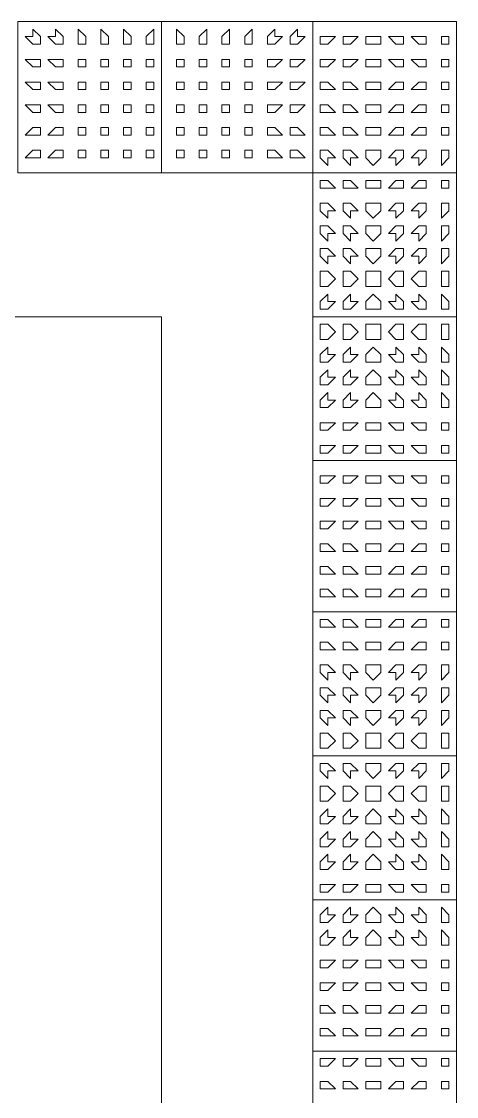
# Model space of a CAD drawing. Header units: millimetres. Extents: x -4011 to 126995, y -1911 to 106700.
# Drawn here: x 92106 to 93000, y 60140 to 62347 of the extents above; entities that cross this region are included whole.
import ezdxf

# ---------------------------------------------------------------- set-up
doc = ezdxf.new("R2010")
doc.units = ezdxf.units.MM
doc.layers.add('PDF_형상', color=7, linetype='Continuous')

msp = doc.modelspace()

# ---------------------------------------------------------------- linework, layer by layer
at = {"layer": 'PDF_형상', "lineweight": 5}
for points in [[(92098.4, 62036.3), (92393.8, 62036.3), (92393.8, 62347.1), (92098.4, 62347.1)], [(92393.8, 62036.3), (92704.7, 62036.3), (92704.7, 62347.1), (92393.8, 62347.1)], [(92704.7, 62347.1), (92704.7, 62036.3), (93000, 62036.3), (93000, 62347.1)], [(92145.1, 62316.1), (92129.5, 62331.6), (92129.5, 62316.1), (92114, 62316.1), (92129.5, 62300.5), (92145.1, 62300.5)], [(92191.7, 62316.1), (92176.2, 62331.6), (92176.2, 62316.1), (92160.6, 62316.1), (92176.2, 62300.5), (92191.7, 62300.5)], [(92238.3, 62316.1), (92222.8, 62331.6), (92222.8, 62316.1), (92222.8, 62300.5), (92238.3, 62300.5)], [(92285, 62316.1), (92269.4, 62331.6), (92269.4, 62316.1), (92269.4, 62300.5), (92285, 62300.5)], [(92331.6, 62316.1), (92316.1, 62331.6), (92316.1, 62316.1), (92316.1, 62300.5), (92331.6, 62300.5)], [(92378.2, 62316.1), (92378.2, 62331.6), (92362.7, 62316.1), (92362.7, 62300.5), (92378.2, 62300.5)], [(92440.4, 62316.1), (92424.9, 62331.6), (92424.9, 62316.1), (92424.9, 62300.5), (92440.4, 62300.5)], [(92487, 62316.1), (92487, 62331.6), (92471.5, 62316.1), (92471.5, 62300.5), (92487, 62300.5)], [(92533.7, 62316.1), (92533.7, 62331.6), (92518.1, 62316.1), (92518.1, 62300.5), (92533.7, 62300.5)], [(92580.3, 62316.1), (92580.3, 62331.6), (92564.8, 62316.1), (92564.8, 62300.5), (92580.3, 62300.5)], [(92642.5, 62316.1), (92626.9, 62316.1), (92626.9, 62331.6), (92611.4, 62316.1), (92611.4, 62300.5), (92626.9, 62300.5)], [(92689.1, 62316.1), (92673.6, 62316.1), (92673.6, 62331.6), (92658, 62316.1), (92658, 62300.5), (92673.6, 62300.5)], [(92751.3, 62316.1), (92735.7, 62316.1), (92720.2, 62316.1), (92720.2, 62300.5), (92735.7, 62300.5)], [(92797.9, 62316.1), (92782.4, 62316.1), (92766.8, 62316.1), (92766.8, 62300.5), (92782.4, 62300.5)], [(92844.6, 62316.1), (92829, 62316.1), (92813.5, 62316.1), (92813.5, 62300.5), (92829, 62300.5), (92844.6, 62300.5)], [(92891.2, 62316.1), (92875.6, 62316.1), (92860.1, 62316.1), (92875.6, 62300.5), (92891.2, 62300.5)], [(92937.8, 62316.1), (92922.3, 62316.1), (92906.7, 62316.1), (92922.3, 62300.5), (92937.8, 62300.5)], [(92984.5, 62316.1), (92968.9, 62316.1), (92968.9, 62300.5), (92984.5, 62300.5)], [(92145.1, 62269.4), (92129.5, 62269.4), (92114, 62269.4), (92129.5, 62253.9), (92145.1, 62253.9)], [(92191.7, 62269.4), (92176.2, 62269.4), (92160.6, 62269.4), (92176.2, 62253.9), (92191.7, 62253.9)], [(92238.3, 62269.4), (92222.8, 62269.4), (92222.8, 62253.9), (92238.3, 62253.9)], [(92285, 62269.4), (92269.4, 62269.4), (92269.4, 62253.9), (92285, 62253.9)], [(92331.6, 62269.4), (92316.1, 62269.4), (92316.1, 62253.9), (92331.6, 62253.9)], [(92378.2, 62269.4), (92362.7, 62269.4), (92362.7, 62253.9), (92378.2, 62253.9)], [(92440.4, 62269.4), (92424.9, 62269.4), (92424.9, 62253.9), (92440.4, 62253.9)], [(92487, 62269.4), (92471.5, 62269.4), (92471.5, 62253.9), (92487, 62253.9)], [(92533.7, 62269.4), (92518.1, 62269.4), (92518.1, 62253.9), (92533.7, 62253.9)], [(92580.3, 62269.4), (92564.8, 62269.4), (92564.8, 62253.9), (92580.3, 62253.9)], [(92642.5, 62269.4), (92626.9, 62269.4), (92611.4, 62269.4), (92611.4, 62253.9), (92626.9, 62253.9)], [(92689.1, 62269.4), (92673.6, 62269.4), (92658, 62269.4), (92658, 62253.9), (92673.6, 62253.9)], [(92751.3, 62269.4), (92735.7, 62269.4), (92720.2, 62269.4), (92720.2, 62253.9), (92735.7, 62253.9)], [(92797.9, 62269.4), (92782.4, 62269.4), (92766.8, 62269.4), (92766.8, 62253.9), (92782.4, 62253.9)], [(92844.6, 62269.4), (92829, 62269.4), (92813.5, 62269.4), (92813.5, 62253.9), (92829, 62253.9), (92844.6, 62253.9)], [(92891.2, 62269.4), (92875.6, 62269.4), (92860.1, 62269.4), (92875.6, 62253.9), (92891.2, 62253.9)], [(92937.8, 62269.4), (92922.3, 62269.4), (92906.7, 62269.4), (92922.3, 62253.9), (92937.8, 62253.9)], [(92984.5, 62269.4), (92968.9, 62269.4), (92968.9, 62253.9), (92984.5, 62253.9)], [(92145.1, 62222.8), (92129.5, 62222.8), (92114, 62222.8), (92129.5, 62207.3), (92145.1, 62207.3)], [(92191.7, 62222.8), (92176.2, 62222.8), (92160.6, 62222.8), (92176.2, 62207.3), (92191.7, 62207.3)], [(92238.3, 62222.8), (92222.8, 62222.8), (92222.8, 62207.3), (92238.3, 62207.3)], [(92285, 62222.8), (92269.4, 62222.8), (92269.4, 62207.3), (92285, 62207.3)], [(92331.6, 62222.8), (92316.1, 62222.8), (92316.1, 62207.3), (92331.6, 62207.3)], [(92378.2, 62222.8), (92362.7, 62222.8), (92362.7, 62207.3), (92378.2, 62207.3)], [(92440.4, 62222.8), (92424.9, 62222.8), (92424.9, 62207.3), (92440.4, 62207.3)], [(92487, 62222.8), (92471.5, 62222.8), (92471.5, 62207.3), (92487, 62207.3)], [(92533.7, 62222.8), (92518.1, 62222.8), (92518.1, 62207.3), (92533.7, 62207.3)], [(92580.3, 62222.8), (92564.8, 62222.8), (92564.8, 62207.3), (92580.3, 62207.3)], [(92642.5, 62222.8), (92626.9, 62222.8), (92611.4, 62222.8), (92611.4, 62207.3), (92626.9, 62207.3)], [(92689.1, 62222.8), (92673.6, 62222.8), (92658, 62222.8), (92658, 62207.3), (92673.6, 62207.3)], [(92751.3, 62207.3), (92735.7, 62222.8), (92720.2, 62222.8), (92720.2, 62207.3), (92735.7, 62207.3)], [(92797.9, 62207.3), (92782.4, 62222.8), (92766.8, 62222.8), (92766.8, 62207.3), (92782.4, 62207.3)], [(92844.6, 62207.3), (92844.6, 62222.8), (92829, 62222.8), (92813.5, 62222.8), (92813.5, 62207.3), (92829, 62207.3)], [(92891.2, 62207.3), (92891.2, 62222.8), (92875.6, 62222.8), (92860.1, 62207.3), (92875.6, 62207.3)], [(92937.8, 62207.3), (92937.8, 62222.8), (92922.3, 62222.8), (92906.7, 62207.3), (92922.3, 62207.3)], [(92984.5, 62207.3), (92984.5, 62222.8), (92968.9, 62222.8), (92968.9, 62207.3)], [(92145.1, 62176.2), (92129.5, 62176.2), (92114, 62176.2), (92129.5, 62160.6), (92145.1, 62160.6)], [(92191.7, 62176.2), (92176.2, 62176.2), (92160.6, 62176.2), (92176.2, 62160.6), (92191.7, 62160.6)], [(92238.3, 62176.2), (92222.8, 62176.2), (92222.8, 62160.6), (92238.3, 62160.6)], [(92285, 62176.2), (92269.4, 62176.2), (92269.4, 62160.6), (92285, 62160.6)], [(92331.6, 62176.2), (92316.1, 62176.2), (92316.1, 62160.6), (92331.6, 62160.6)], [(92378.2, 62176.2), (92362.7, 62176.2), (92362.7, 62160.6), (92378.2, 62160.6)], [(92440.4, 62176.2), (92424.9, 62176.2), (92424.9, 62160.6), (92440.4, 62160.6)], [(92487, 62176.2), (92471.5, 62176.2), (92471.5, 62160.6), (92487, 62160.6)], [(92533.7, 62176.2), (92518.1, 62176.2), (92518.1, 62160.6), (92533.7, 62160.6)], [(92580.3, 62176.2), (92564.8, 62176.2), (92564.8, 62160.6), (92580.3, 62160.6)], [(92642.5, 62176.2), (92626.9, 62176.2), (92611.4, 62176.2), (92611.4, 62160.6), (92626.9, 62160.6)], [(92689.1, 62176.2), (92673.6, 62176.2), (92658, 62176.2), (92658, 62160.6), (92673.6, 62160.6)], [(92751.3, 62160.6), (92735.7, 62176.2), (92720.2, 62176.2), (92720.2, 62160.6), (92735.7, 62160.6)], [(92797.9, 62160.6), (92782.4, 62176.2), (92766.8, 62176.2), (92766.8, 62160.6), (92782.4, 62160.6)], [(92844.6, 62160.6), (92844.6, 62176.2), (92829, 62176.2), (92813.5, 62176.2), (92813.5, 62160.6), (92829, 62160.6)], [(92891.2, 62160.6), (92891.2, 62176.2), (92875.6, 62176.2), (92860.1, 62160.6), (92875.6, 62160.6)], [(92937.8, 62160.6), (92937.8, 62176.2), (92922.3, 62176.2), (92906.7, 62160.6), (92922.3, 62160.6)], [(92984.5, 62160.6), (92984.5, 62176.2), (92968.9, 62176.2), (92968.9, 62160.6)], [(92145.1, 62114), (92145.1, 62129.5), (92129.5, 62129.5), (92114, 62114), (92129.5, 62114)], [(92191.7, 62114), (92191.7, 62129.5), (92176.2, 62129.5), (92160.6, 62114), (92176.2, 62114)], [(92238.3, 62114), (92238.3, 62129.5), (92222.8, 62129.5), (92222.8, 62114)], [(92285, 62114), (92285, 62129.5), (92269.4, 62129.5), (92269.4, 62114)], [(92331.6, 62114), (92331.6, 62129.5), (92316.1, 62129.5), (92316.1, 62114)], [(92378.2, 62114), (92378.2, 62129.5), (92362.7, 62129.5), (92362.7, 62114)], [(92440.4, 62114), (92440.4, 62129.5), (92424.9, 62129.5), (92424.9, 62114)], [(92487, 62114), (92487, 62129.5), (92471.5, 62129.5), (92471.5, 62114)], [(92533.7, 62114), (92533.7, 62129.5), (92518.1, 62129.5), (92518.1, 62114)], [(92580.3, 62114), (92580.3, 62129.5), (92564.8, 62129.5), (92564.8, 62114)], [(92642.5, 62114), (92626.9, 62129.5), (92611.4, 62129.5), (92611.4, 62114), (92626.9, 62114)], [(92689.1, 62114), (92673.6, 62129.5), (92658, 62129.5), (92658, 62114), (92673.6, 62114)], [(92751.3, 62114), (92735.7, 62129.5), (92720.2, 62129.5), (92720.2, 62114), (92735.7, 62114)], [(92797.9, 62114), (92782.4, 62129.5), (92766.8, 62129.5), (92766.8, 62114), (92782.4, 62114)], [(92844.6, 62114), (92844.6, 62129.5), (92829, 62129.5), (92813.5, 62129.5), (92813.5, 62114), (92829, 62114)], [(92891.2, 62114), (92891.2, 62129.5), (92875.6, 62129.5), (92860.1, 62114), (92875.6, 62114)], [(92937.8, 62114), (92937.8, 62129.5), (92922.3, 62129.5), (92906.7, 62114), (92922.3, 62114)], [(92984.5, 62114), (92984.5, 62129.5), (92968.9, 62129.5), (92968.9, 62114)], [(92145.1, 62067.4), (92145.1, 62082.9), (92129.5, 62082.9), (92114, 62067.4), (92129.5, 62067.4)], [(92191.7, 62067.4), (92191.7, 62082.9), (92176.2, 62082.9), (92160.6, 62067.4), (92176.2, 62067.4)], [(92238.3, 62067.4), (92238.3, 62082.9), (92222.8, 62082.9), (92222.8, 62067.4)], [(92285, 62067.4), (92285, 62082.9), (92269.4, 62082.9), (92269.4, 62067.4)], [(92331.6, 62067.4), (92331.6, 62082.9), (92316.1, 62082.9), (92316.1, 62067.4)], [(92378.2, 62067.4), (92378.2, 62082.9), (92362.7, 62082.9), (92362.7, 62067.4)], [(92440.4, 62067.4), (92440.4, 62082.9), (92424.9, 62082.9), (92424.9, 62067.4)], [(92487, 62067.4), (92487, 62082.9), (92471.5, 62082.9), (92471.5, 62067.4)], [(92533.7, 62067.4), (92533.7, 62082.9), (92518.1, 62082.9), (92518.1, 62067.4)], [(92580.3, 62067.4), (92580.3, 62082.9), (92564.8, 62082.9), (92564.8, 62067.4)], [(92642.5, 62067.4), (92626.9, 62082.9), (92611.4, 62082.9), (92611.4, 62067.4), (92626.9, 62067.4)], [(92689.1, 62067.4), (92673.6, 62082.9), (92658, 62082.9), (92658, 62067.4), (92673.6, 62067.4)], [(92751.3, 62067.4), (92735.7, 62082.9), (92720.2, 62082.9), (92720.2, 62067.4), (92735.7, 62051.8), (92735.7, 62067.4)], [(92797.9, 62067.4), (92782.4, 62082.9), (92766.8, 62082.9), (92766.8, 62067.4), (92782.4, 62051.8), (92782.4, 62067.4)], [(92844.6, 62067.4), (92844.6, 62082.9), (92829, 62082.9), (92813.5, 62082.9), (92813.5, 62067.4), (92829, 62051.8)], [(92891.2, 62067.4), (92891.2, 62082.9), (92875.6, 62082.9), (92860.1, 62067.4), (92875.6, 62067.4), (92875.6, 62051.8)], [(92937.8, 62067.4), (92937.8, 62082.9), (92922.3, 62082.9), (92906.7, 62067.4), (92922.3, 62067.4), (92922.3, 62051.8)], [(92984.5, 62067.4), (92984.5, 62082.9), (92968.9, 62082.9), (92968.9, 62067.4), (92968.9, 62051.8)], [(92704.7, 62036.3), (92704.7, 61740.9), (93000, 61740.9), (93000, 62036.3)], [(92751.3, 62005.2), (92735.7, 62020.7), (92720.2, 62020.7), (92720.2, 62005.2), (92735.7, 62005.2)], [(92797.9, 62005.2), (92782.4, 62020.7), (92766.8, 62020.7), (92766.8, 62005.2), (92782.4, 62005.2)], [(92844.6, 62005.2), (92844.6, 62020.7), (92829, 62020.7), (92813.5, 62020.7), (92813.5, 62005.2), (92829, 62005.2)], [(92891.2, 62005.2), (92891.2, 62020.7), (92875.6, 62020.7), (92860.1, 62005.2), (92875.6, 62005.2)], [(92937.8, 62005.2), (92937.8, 62020.7), (92922.3, 62020.7), (92906.7, 62005.2), (92922.3, 62005.2)], [(92984.5, 62005.2), (92984.5, 62020.7), (92968.9, 62020.7), (92968.9, 62005.2)], [(92751.3, 61958.5), (92735.7, 61974.1), (92720.2, 61974.1), (92720.2, 61958.5), (92735.7, 61943), (92735.7, 61958.5)], [(92797.9, 61958.5), (92782.4, 61974.1), (92766.8, 61974.1), (92766.8, 61958.5), (92782.4, 61943), (92782.4, 61958.5)], [(92844.6, 61958.5), (92844.6, 61974.1), (92829, 61974.1), (92813.5, 61974.1), (92813.5, 61958.5), (92829, 61943)], [(92891.2, 61958.5), (92891.2, 61974.1), (92875.6, 61974.1), (92860.1, 61958.5), (92875.6, 61958.5), (92875.6, 61943)], [(92937.8, 61958.5), (92937.8, 61974.1), (92922.3, 61974.1), (92906.7, 61958.5), (92922.3, 61958.5), (92922.3, 61943)], [(92984.5, 61958.5), (92984.5, 61974.1), (92968.9, 61974.1), (92968.9, 61958.5), (92968.9, 61943)], [(92751.3, 61911.9), (92735.7, 61927.5), (92720.2, 61927.5), (92720.2, 61911.9), (92735.7, 61896.4), (92735.7, 61911.9)], [(92797.9, 61911.9), (92782.4, 61927.5), (92766.8, 61927.5), (92766.8, 61911.9), (92782.4, 61896.4), (92782.4, 61911.9)], [(92844.6, 61911.9), (92844.6, 61927.5), (92829, 61927.5), (92813.5, 61927.5), (92813.5, 61911.9), (92829, 61896.4)], [(92891.2, 61911.9), (92891.2, 61927.5), (92875.6, 61927.5), (92860.1, 61911.9), (92875.6, 61911.9), (92875.6, 61896.4)], [(92937.8, 61911.9), (92937.8, 61927.5), (92922.3, 61927.5), (92906.7, 61911.9), (92922.3, 61911.9), (92922.3, 61896.4)], [(92984.5, 61911.9), (92984.5, 61927.5), (92968.9, 61927.5), (92968.9, 61911.9), (92968.9, 61896.4)], [(92751.3, 61865.3), (92735.7, 61880.8), (92720.2, 61880.8), (92720.2, 61865.3), (92735.7, 61849.7), (92735.7, 61865.3)], [(92797.9, 61865.3), (92782.4, 61880.8), (92766.8, 61880.8), (92766.8, 61865.3), (92782.4, 61849.7), (92782.4, 61865.3)], [(92844.6, 61865.3), (92844.6, 61880.8), (92829, 61880.8), (92813.5, 61880.8), (92813.5, 61865.3), (92829, 61849.7)], [(92891.2, 61865.3), (92891.2, 61880.8), (92875.6, 61880.8), (92860.1, 61865.3), (92875.6, 61865.3), (92875.6, 61849.7)], [(92937.8, 61865.3), (92937.8, 61880.8), (92922.3, 61880.8), (92906.7, 61865.3), (92922.3, 61865.3), (92922.3, 61849.7)], [(92984.5, 61865.3), (92984.5, 61880.8), (92968.9, 61880.8), (92968.9, 61865.3), (92968.9, 61849.7)], [(92751.3, 61818.7), (92735.7, 61834.2), (92720.2, 61834.2), (92720.2, 61818.7), (92720.2, 61803.1), (92735.7, 61803.1)], [(92797.9, 61818.7), (92782.4, 61834.2), (92766.8, 61834.2), (92766.8, 61818.7), (92766.8, 61803.1), (92782.4, 61803.1)], [(92844.6, 61818.7), (92844.6, 61834.2), (92829, 61834.2), (92813.5, 61834.2), (92813.5, 61818.7), (92813.5, 61803.1), (92829, 61803.1), (92844.6, 61803.1)], [(92891.2, 61818.7), (92891.2, 61834.2), (92875.6, 61834.2), (92860.1, 61818.7), (92875.6, 61803.1), (92891.2, 61803.1)], [(92937.8, 61818.7), (92937.8, 61834.2), (92922.3, 61834.2), (92906.7, 61818.7), (92922.3, 61803.1), (92937.8, 61803.1)], [(92984.5, 61818.7), (92984.5, 61834.2), (92968.9, 61834.2), (92968.9, 61818.7), (92968.9, 61803.1), (92984.5, 61803.1)], [(92751.3, 61772), (92735.7, 61772), (92735.7, 61787.6), (92720.2, 61772), (92720.2, 61756.5), (92735.7, 61756.5)], [(92797.9, 61772), (92782.4, 61772), (92782.4, 61787.6), (92766.8, 61772), (92766.8, 61756.5), (92782.4, 61756.5)], [(92844.6, 61772), (92829, 61787.6), (92813.5, 61772), (92813.5, 61756.5), (92829, 61756.5), (92844.6, 61756.5)], [(92891.2, 61772), (92875.6, 61787.6), (92875.6, 61772), (92860.1, 61772), (92875.6, 61756.5), (92891.2, 61756.5)], [(92937.8, 61772), (92922.3, 61787.6), (92922.3, 61772), (92906.7, 61772), (92922.3, 61756.5), (92937.8, 61756.5)], [(92984.5, 61772), (92968.9, 61787.6), (92968.9, 61772), (92968.9, 61756.5), (92984.5, 61756.5)], [(92704.7, 61740.9), (92704.7, 61445.6), (93000, 61445.6), (93000, 61740.9)], [(92751.3, 61709.8), (92735.7, 61725.4), (92720.2, 61725.4), (92720.2, 61709.8), (92720.2, 61694.3), (92735.7, 61694.3)], [(92797.9, 61709.8), (92782.4, 61725.4), (92766.8, 61725.4), (92766.8, 61709.8), (92766.8, 61694.3), (92782.4, 61694.3)], [(92844.6, 61709.8), (92844.6, 61725.4), (92829, 61725.4), (92813.5, 61725.4), (92813.5, 61709.8), (92813.5, 61694.3), (92829, 61694.3), (92844.6, 61694.3)], [(92891.2, 61709.8), (92891.2, 61725.4), (92875.6, 61725.4), (92860.1, 61709.8), (92875.6, 61694.3), (92891.2, 61694.3)], [(92937.8, 61709.8), (92937.8, 61725.4), (92922.3, 61725.4), (92906.7, 61709.8), (92922.3, 61694.3), (92937.8, 61694.3)], [(92984.5, 61709.8), (92984.5, 61725.4), (92968.9, 61725.4), (92968.9, 61709.8), (92968.9, 61694.3), (92984.5, 61694.3)], [(92751.3, 61663.2), (92735.7, 61663.2), (92735.7, 61678.8), (92720.2, 61663.2), (92720.2, 61647.7), (92735.7, 61647.7)], [(92797.9, 61663.2), (92782.4, 61663.2), (92782.4, 61678.8), (92766.8, 61663.2), (92766.8, 61647.7), (92782.4, 61647.7)], [(92844.6, 61663.2), (92829, 61678.8), (92813.5, 61663.2), (92813.5, 61647.7), (92829, 61647.7), (92844.6, 61647.7)], [(92891.2, 61663.2), (92875.6, 61678.8), (92875.6, 61663.2), (92860.1, 61663.2), (92875.6, 61647.7), (92891.2, 61647.7)], [(92937.8, 61663.2), (92922.3, 61678.8), (92922.3, 61663.2), (92906.7, 61663.2), (92922.3, 61647.7), (92937.8, 61647.7)], [(92984.5, 61663.2), (92968.9, 61678.8), (92968.9, 61663.2), (92968.9, 61647.7), (92984.5, 61647.7)], [(92751.3, 61616.6), (92735.7, 61616.6), (92735.7, 61632.1), (92720.2, 61616.6), (92720.2, 61601), (92735.7, 61601)], [(92797.9, 61616.6), (92782.4, 61616.6), (92782.4, 61632.1), (92766.8, 61616.6), (92766.8, 61601), (92782.4, 61601)], [(92844.6, 61616.6), (92829, 61632.1), (92813.5, 61616.6), (92813.5, 61601), (92829, 61601), (92844.6, 61601)], [(92891.2, 61616.6), (92875.6, 61632.1), (92875.6, 61616.6), (92860.1, 61616.6), (92875.6, 61601), (92891.2, 61601)], [(92937.8, 61616.6), (92922.3, 61632.1), (92922.3, 61616.6), (92906.7, 61616.6), (92922.3, 61601), (92937.8, 61601)], [(92984.5, 61616.6), (92968.9, 61632.1), (92968.9, 61616.6), (92968.9, 61601), (92984.5, 61601)], [(92751.3, 61569.9), (92735.7, 61569.9), (92735.7, 61585.5), (92720.2, 61569.9), (92720.2, 61554.4), (92735.7, 61554.4)], [(92797.9, 61569.9), (92782.4, 61569.9), (92782.4, 61585.5), (92766.8, 61569.9), (92766.8, 61554.4), (92782.4, 61554.4)], [(92844.6, 61569.9), (92829, 61585.5), (92813.5, 61569.9), (92813.5, 61554.4), (92829, 61554.4), (92844.6, 61554.4)], [(92891.2, 61569.9), (92875.6, 61585.5), (92875.6, 61569.9), (92860.1, 61569.9), (92875.6, 61554.4), (92891.2, 61554.4)], [(92937.8, 61569.9), (92922.3, 61585.5), (92922.3, 61569.9), (92906.7, 61569.9), (92922.3, 61554.4), (92937.8, 61554.4)], [(92984.5, 61569.9), (92968.9, 61585.5), (92968.9, 61569.9), (92968.9, 61554.4), (92984.5, 61554.4)], [(92751.3, 61523.3), (92735.7, 61523.3), (92720.2, 61523.3), (92720.2, 61507.8), (92735.7, 61507.8)], [(92797.9, 61523.3), (92782.4, 61523.3), (92766.8, 61523.3), (92766.8, 61507.8), (92782.4, 61507.8)], [(92844.6, 61523.3), (92829, 61523.3), (92813.5, 61523.3), (92813.5, 61507.8), (92829, 61507.8), (92844.6, 61507.8)], [(92891.2, 61523.3), (92875.6, 61523.3), (92860.1, 61523.3), (92875.6, 61507.8), (92891.2, 61507.8)], [(92937.8, 61523.3), (92922.3, 61523.3), (92906.7, 61523.3), (92922.3, 61507.8), (92937.8, 61507.8)], [(92984.5, 61523.3), (92968.9, 61523.3), (92968.9, 61507.8), (92984.5, 61507.8)], [(92751.3, 61476.7), (92735.7, 61476.7), (92720.2, 61476.7), (92720.2, 61461.1), (92735.7, 61461.1)], [(92797.9, 61476.7), (92782.4, 61476.7), (92766.8, 61476.7), (92766.8, 61461.1), (92782.4, 61461.1)], [(92844.6, 61476.7), (92829, 61476.7), (92813.5, 61476.7), (92813.5, 61461.1), (92829, 61461.1), (92844.6, 61461.1)], [(92891.2, 61476.7), (92875.6, 61476.7), (92860.1, 61476.7), (92875.6, 61461.1), (92891.2, 61461.1)], [(92937.8, 61476.7), (92922.3, 61476.7), (92906.7, 61476.7), (92922.3, 61461.1), (92937.8, 61461.1)], [(92984.5, 61476.7), (92968.9, 61476.7), (92968.9, 61461.1), (92984.5, 61461.1)], [(92704.7, 61445.6), (92704.7, 61134.7), (93000, 61134.7), (93000, 61445.6)], [(92751.3, 61414.5), (92735.7, 61414.5), (92720.2, 61414.5), (92720.2, 61399), (92735.7, 61399)], [(92797.9, 61414.5), (92782.4, 61414.5), (92766.8, 61414.5), (92766.8, 61399), (92782.4, 61399)], [(92844.6, 61414.5), (92829, 61414.5), (92813.5, 61414.5), (92813.5, 61399), (92829, 61399), (92844.6, 61399)], [(92891.2, 61414.5), (92875.6, 61414.5), (92860.1, 61414.5), (92875.6, 61399), (92891.2, 61399)], [(92937.8, 61414.5), (92922.3, 61414.5), (92906.7, 61414.5), (92922.3, 61399), (92937.8, 61399)], [(92984.5, 61414.5), (92968.9, 61414.5), (92968.9, 61399), (92984.5, 61399)], [(92751.3, 61367.9), (92735.7, 61367.9), (92720.2, 61367.9), (92720.2, 61352.3), (92735.7, 61352.3)], [(92797.9, 61367.9), (92782.4, 61367.9), (92766.8, 61367.9), (92766.8, 61352.3), (92782.4, 61352.3)], [(92844.6, 61367.9), (92829, 61367.9), (92813.5, 61367.9), (92813.5, 61352.3), (92829, 61352.3), (92844.6, 61352.3)], [(92891.2, 61367.9), (92875.6, 61367.9), (92860.1, 61367.9), (92875.6, 61352.3), (92891.2, 61352.3)], [(92937.8, 61367.9), (92922.3, 61367.9), (92906.7, 61367.9), (92922.3, 61352.3), (92937.8, 61352.3)], [(92984.5, 61367.9), (92968.9, 61367.9), (92968.9, 61352.3), (92984.5, 61352.3)], [(92751.3, 61321.2), (92735.7, 61321.2), (92720.2, 61321.2), (92720.2, 61305.7), (92735.7, 61305.7)], [(92797.9, 61321.2), (92782.4, 61321.2), (92766.8, 61321.2), (92766.8, 61305.7), (92782.4, 61305.7)], [(92844.6, 61321.2), (92829, 61321.2), (92813.5, 61321.2), (92813.5, 61305.7), (92829, 61305.7), (92844.6, 61305.7)], [(92891.2, 61321.2), (92875.6, 61321.2), (92860.1, 61321.2), (92875.6, 61305.7), (92891.2, 61305.7)], [(92937.8, 61321.2), (92922.3, 61321.2), (92906.7, 61321.2), (92922.3, 61305.7), (92937.8, 61305.7)], [(92984.5, 61321.2), (92968.9, 61321.2), (92968.9, 61305.7), (92984.5, 61305.7)], [(92751.3, 61259.1), (92735.7, 61274.6), (92720.2, 61274.6), (92720.2, 61259.1), (92735.7, 61259.1)], [(92797.9, 61259.1), (92782.4, 61274.6), (92766.8, 61274.6), (92766.8, 61259.1), (92782.4, 61259.1)], [(92844.6, 61259.1), (92844.6, 61274.6), (92829, 61274.6), (92813.5, 61274.6), (92813.5, 61259.1), (92829, 61259.1)], [(92891.2, 61259.1), (92891.2, 61274.6), (92875.6, 61274.6), (92860.1, 61259.1), (92875.6, 61259.1)], [(92937.8, 61259.1), (92937.8, 61274.6), (92922.3, 61274.6), (92906.7, 61259.1), (92922.3, 61259.1)], [(92984.5, 61259.1), (92984.5, 61274.6), (92968.9, 61274.6), (92968.9, 61259.1)], [(92751.3, 61212.4), (92735.7, 61228), (92720.2, 61228), (92720.2, 61212.4), (92735.7, 61212.4)], [(92797.9, 61212.4), (92782.4, 61228), (92766.8, 61228), (92766.8, 61212.4), (92782.4, 61212.4)], [(92844.6, 61212.4), (92844.6, 61228), (92829, 61228), (92813.5, 61228), (92813.5, 61212.4), (92829, 61212.4)], [(92891.2, 61212.4), (92891.2, 61228), (92875.6, 61228), (92860.1, 61212.4), (92875.6, 61212.4)], [(92937.8, 61212.4), (92937.8, 61228), (92922.3, 61228), (92906.7, 61212.4), (92922.3, 61212.4)], [(92984.5, 61212.4), (92984.5, 61228), (92968.9, 61228), (92968.9, 61212.4)], [(92751.3, 61165.8), (92735.7, 61181.3), (92720.2, 61181.3), (92720.2, 61165.8), (92735.7, 61165.8)], [(92797.9, 61165.8), (92782.4, 61181.3), (92766.8, 61181.3), (92766.8, 61165.8), (92782.4, 61165.8)], [(92844.6, 61165.8), (92844.6, 61181.3), (92829, 61181.3), (92813.5, 61181.3), (92813.5, 61165.8), (92829, 61165.8)], [(92891.2, 61165.8), (92891.2, 61181.3), (92875.6, 61181.3), (92860.1, 61165.8), (92875.6, 61165.8)], [(92937.8, 61165.8), (92937.8, 61181.3), (92922.3, 61181.3), (92906.7, 61165.8), (92922.3, 61165.8)], [(92984.5, 61165.8), (92984.5, 61181.3), (92968.9, 61181.3), (92968.9, 61165.8)], [(92704.7, 61134.7), (92704.7, 60839.4), (93000, 60839.4), (93000, 61134.7)], [(92751.3, 61103.6), (92735.7, 61119.2), (92720.2, 61119.2), (92720.2, 61103.6), (92735.7, 61103.6)], [(92797.9, 61103.6), (92782.4, 61119.2), (92766.8, 61119.2), (92766.8, 61103.6), (92782.4, 61103.6)], [(92844.6, 61103.6), (92844.6, 61119.2), (92829, 61119.2), (92813.5, 61119.2), (92813.5, 61103.6), (92829, 61103.6)], [(92891.2, 61103.6), (92891.2, 61119.2), (92875.6, 61119.2), (92860.1, 61103.6), (92875.6, 61103.6)], [(92937.8, 61103.6), (92937.8, 61119.2), (92922.3, 61119.2), (92906.7, 61103.6), (92922.3, 61103.6)], [(92984.5, 61103.6), (92984.5, 61119.2), (92968.9, 61119.2), (92968.9, 61103.6)], [(92751.3, 61057), (92735.7, 61072.5), (92720.2, 61072.5), (92720.2, 61057), (92735.7, 61057)], [(92797.9, 61057), (92782.4, 61072.5), (92766.8, 61072.5), (92766.8, 61057), (92782.4, 61057)], [(92844.6, 61057), (92844.6, 61072.5), (92829, 61072.5), (92813.5, 61072.5), (92813.5, 61057), (92829, 61057)], [(92891.2, 61057), (92891.2, 61072.5), (92875.6, 61072.5), (92860.1, 61057), (92875.6, 61057)], [(92937.8, 61057), (92937.8, 61072.5), (92922.3, 61072.5), (92906.7, 61057), (92922.3, 61057)], [(92984.5, 61057), (92984.5, 61072.5), (92968.9, 61072.5), (92968.9, 61057)], [(92751.3, 61010.4), (92735.7, 61025.9), (92720.2, 61025.9), (92720.2, 61010.4), (92735.7, 60994.8), (92735.7, 61010.4)], [(92797.9, 61010.4), (92782.4, 61025.9), (92766.8, 61025.9), (92766.8, 61010.4), (92782.4, 60994.8), (92782.4, 61010.4)], [(92844.6, 61010.4), (92844.6, 61025.9), (92829, 61025.9), (92813.5, 61025.9), (92813.5, 61010.4), (92829, 60994.8)], [(92891.2, 61010.4), (92891.2, 61025.9), (92875.6, 61025.9), (92860.1, 61010.4), (92875.6, 61010.4), (92875.6, 60994.8)], [(92937.8, 61010.4), (92937.8, 61025.9), (92922.3, 61025.9), (92906.7, 61010.4), (92922.3, 61010.4), (92922.3, 60994.8)], [(92984.5, 61010.4), (92984.5, 61025.9), (92968.9, 61025.9), (92968.9, 61010.4), (92968.9, 60994.8)], [(92751.3, 60963.7), (92735.7, 60979.3), (92720.2, 60979.3), (92720.2, 60963.7), (92735.7, 60948.2), (92735.7, 60963.7)], [(92797.9, 60963.7), (92782.4, 60979.3), (92766.8, 60979.3), (92766.8, 60963.7), (92782.4, 60948.2), (92782.4, 60963.7)], [(92844.6, 60963.7), (92844.6, 60979.3), (92829, 60979.3), (92813.5, 60979.3), (92813.5, 60963.7), (92829, 60948.2)], [(92891.2, 60963.7), (92891.2, 60979.3), (92875.6, 60979.3), (92860.1, 60963.7), (92875.6, 60963.7), (92875.6, 60948.2)], [(92937.8, 60963.7), (92937.8, 60979.3), (92922.3, 60979.3), (92906.7, 60963.7), (92922.3, 60963.7), (92922.3, 60948.2)], [(92984.5, 60963.7), (92984.5, 60979.3), (92968.9, 60979.3), (92968.9, 60963.7), (92968.9, 60948.2)], [(92751.3, 60917.1), (92735.7, 60932.6), (92720.2, 60932.6), (92720.2, 60917.1), (92735.7, 60901.6), (92735.7, 60917.1)], [(92797.9, 60917.1), (92782.4, 60932.6), (92766.8, 60932.6), (92766.8, 60917.1), (92782.4, 60901.6), (92782.4, 60917.1)], [(92844.6, 60917.1), (92844.6, 60932.6), (92829, 60932.6), (92813.5, 60932.6), (92813.5, 60917.1), (92829, 60901.6)], [(92891.2, 60917.1), (92891.2, 60932.6), (92875.6, 60932.6), (92860.1, 60917.1), (92875.6, 60917.1), (92875.6, 60901.6)], [(92937.8, 60917.1), (92937.8, 60932.6), (92922.3, 60932.6), (92906.7, 60917.1), (92922.3, 60917.1), (92922.3, 60901.6)], [(92984.5, 60917.1), (92984.5, 60932.6), (92968.9, 60932.6), (92968.9, 60917.1), (92968.9, 60901.6)], [(92751.3, 60870.5), (92735.7, 60886), (92720.2, 60886), (92720.2, 60870.5), (92720.2, 60854.9), (92735.7, 60854.9)], [(92797.9, 60870.5), (92782.4, 60886), (92766.8, 60886), (92766.8, 60870.5), (92766.8, 60854.9), (92782.4, 60854.9)], [(92844.6, 60870.5), (92844.6, 60886), (92829, 60886), (92813.5, 60886), (92813.5, 60870.5), (92813.5, 60854.9), (92829, 60854.9), (92844.6, 60854.9)], [(92891.2, 60870.5), (92891.2, 60886), (92875.6, 60886), (92860.1, 60870.5), (92875.6, 60854.9), (92891.2, 60854.9)], [(92937.8, 60870.5), (92937.8, 60886), (92922.3, 60886), (92906.7, 60870.5), (92922.3, 60854.9), (92937.8, 60854.9)], [(92984.5, 60870.5), (92984.5, 60886), (92968.9, 60886), (92968.9, 60870.5), (92968.9, 60854.9), (92984.5, 60854.9)], [(92704.7, 60839.4), (92704.7, 60544), (93000, 60544), (93000, 60839.4)], [(92751.3, 60808.3), (92735.7, 60823.8), (92720.2, 60823.8), (92720.2, 60808.3), (92735.7, 60792.7), (92735.7, 60808.3)], [(92797.9, 60808.3), (92782.4, 60823.8), (92766.8, 60823.8), (92766.8, 60808.3), (92782.4, 60792.7), (92782.4, 60808.3)], [(92844.6, 60808.3), (92844.6, 60823.8), (92829, 60823.8), (92813.5, 60823.8), (92813.5, 60808.3), (92829, 60792.7)], [(92891.2, 60808.3), (92891.2, 60823.8), (92875.6, 60823.8), (92860.1, 60808.3), (92875.6, 60808.3), (92875.6, 60792.7)], [(92937.8, 60808.3), (92937.8, 60823.8), (92922.3, 60823.8), (92906.7, 60808.3), (92922.3, 60808.3), (92922.3, 60792.7)], [(92984.5, 60808.3), (92984.5, 60823.8), (92968.9, 60823.8), (92968.9, 60808.3), (92968.9, 60792.7)], [(92751.3, 60761.7), (92735.7, 60777.2), (92720.2, 60777.2), (92720.2, 60761.7), (92720.2, 60746.1), (92735.7, 60746.1)], [(92797.9, 60761.7), (92782.4, 60777.2), (92766.8, 60777.2), (92766.8, 60761.7), (92766.8, 60746.1), (92782.4, 60746.1)], [(92844.6, 60761.7), (92844.6, 60777.2), (92829, 60777.2), (92813.5, 60777.2), (92813.5, 60761.7), (92813.5, 60746.1), (92829, 60746.1), (92844.6, 60746.1)], [(92891.2, 60761.7), (92891.2, 60777.2), (92875.6, 60777.2), (92860.1, 60761.7), (92875.6, 60746.1), (92891.2, 60746.1)], [(92937.8, 60761.7), (92937.8, 60777.2), (92922.3, 60777.2), (92906.7, 60761.7), (92922.3, 60746.1), (92937.8, 60746.1)], [(92984.5, 60761.7), (92984.5, 60777.2), (92968.9, 60777.2), (92968.9, 60761.7), (92968.9, 60746.1), (92984.5, 60746.1)], [(92751.3, 60715), (92735.7, 60715), (92735.7, 60730.6), (92720.2, 60715), (92720.2, 60699.5), (92735.7, 60699.5)], [(92797.9, 60715), (92782.4, 60715), (92782.4, 60730.6), (92766.8, 60715), (92766.8, 60699.5), (92782.4, 60699.5)], [(92844.6, 60715), (92829, 60730.6), (92813.5, 60715), (92813.5, 60699.5), (92829, 60699.5), (92844.6, 60699.5)], [(92891.2, 60715), (92875.6, 60730.6), (92875.6, 60715), (92860.1, 60715), (92875.6, 60699.5), (92891.2, 60699.5)], [(92937.8, 60715), (92922.3, 60730.6), (92922.3, 60715), (92906.7, 60715), (92922.3, 60699.5), (92937.8, 60699.5)], [(92984.5, 60715), (92968.9, 60730.6), (92968.9, 60715), (92968.9, 60699.5), (92984.5, 60699.5)], [(92751.3, 60668.4), (92735.7, 60668.4), (92735.7, 60683.9), (92720.2, 60668.4), (92720.2, 60652.8), (92735.7, 60652.8)], [(92797.9, 60668.4), (92782.4, 60668.4), (92782.4, 60683.9), (92766.8, 60668.4), (92766.8, 60652.8), (92782.4, 60652.8)], [(92844.6, 60668.4), (92829, 60683.9), (92813.5, 60668.4), (92813.5, 60652.8), (92829, 60652.8), (92844.6, 60652.8)], [(92891.2, 60668.4), (92875.6, 60683.9), (92875.6, 60668.4), (92860.1, 60668.4), (92875.6, 60652.8), (92891.2, 60652.8)], [(92937.8, 60668.4), (92922.3, 60683.9), (92922.3, 60668.4), (92906.7, 60668.4), (92922.3, 60652.8), (92937.8, 60652.8)], [(92984.5, 60668.4), (92968.9, 60683.9), (92968.9, 60668.4), (92968.9, 60652.8), (92984.5, 60652.8)], [(92751.3, 60621.8), (92735.7, 60621.8), (92735.7, 60637.3), (92720.2, 60621.8), (92720.2, 60606.2), (92735.7, 60606.2)], [(92797.9, 60621.8), (92782.4, 60621.8), (92782.4, 60637.3), (92766.8, 60621.8), (92766.8, 60606.2), (92782.4, 60606.2)], [(92844.6, 60621.8), (92829, 60637.3), (92813.5, 60621.8), (92813.5, 60606.2), (92829, 60606.2), (92844.6, 60606.2)], [(92891.2, 60621.8), (92875.6, 60637.3), (92875.6, 60621.8), (92860.1, 60621.8), (92875.6, 60606.2), (92891.2, 60606.2)], [(92937.8, 60621.8), (92922.3, 60637.3), (92922.3, 60621.8), (92906.7, 60621.8), (92922.3, 60606.2), (92937.8, 60606.2)], [(92984.5, 60621.8), (92968.9, 60637.3), (92968.9, 60621.8), (92968.9, 60606.2), (92984.5, 60606.2)], [(92751.3, 60575.1), (92735.7, 60575.1), (92720.2, 60575.1), (92720.2, 60559.6), (92735.7, 60559.6)], [(92797.9, 60575.1), (92782.4, 60575.1), (92766.8, 60575.1), (92766.8, 60559.6), (92782.4, 60559.6)], [(92844.6, 60575.1), (92829, 60575.1), (92813.5, 60575.1), (92813.5, 60559.6), (92829, 60559.6), (92844.6, 60559.6)], [(92891.2, 60575.1), (92875.6, 60575.1), (92860.1, 60575.1), (92875.6, 60559.6), (92891.2, 60559.6)], [(92937.8, 60575.1), (92922.3, 60575.1), (92906.7, 60575.1), (92922.3, 60559.6), (92937.8, 60559.6)], [(92984.5, 60575.1), (92968.9, 60575.1), (92968.9, 60559.6), (92984.5, 60559.6)], [(92704.7, 60544), (92704.7, 60233.2), (93000, 60233.2), (93000, 60544)], [(92751.3, 60513), (92735.7, 60513), (92735.7, 60528.5), (92720.2, 60513), (92720.2, 60497.4), (92735.7, 60497.4)], [(92797.9, 60513), (92782.4, 60513), (92782.4, 60528.5), (92766.8, 60513), (92766.8, 60497.4), (92782.4, 60497.4)], [(92844.6, 60513), (92829, 60528.5), (92813.5, 60513), (92813.5, 60497.4), (92829, 60497.4), (92844.6, 60497.4)], [(92891.2, 60513), (92875.6, 60528.5), (92875.6, 60513), (92860.1, 60513), (92875.6, 60497.4), (92891.2, 60497.4)], [(92937.8, 60513), (92922.3, 60528.5), (92922.3, 60513), (92906.7, 60513), (92922.3, 60497.4), (92937.8, 60497.4)], [(92984.5, 60513), (92968.9, 60528.5), (92968.9, 60513), (92968.9, 60497.4), (92984.5, 60497.4)], [(92751.3, 60466.3), (92735.7, 60466.3), (92735.7, 60481.9), (92720.2, 60466.3), (92720.2, 60450.8), (92735.7, 60450.8)], [(92797.9, 60466.3), (92782.4, 60466.3), (92782.4, 60481.9), (92766.8, 60466.3), (92766.8, 60450.8), (92782.4, 60450.8)], [(92844.6, 60466.3), (92829, 60481.9), (92813.5, 60466.3), (92813.5, 60450.8), (92829, 60450.8), (92844.6, 60450.8)], [(92891.2, 60466.3), (92875.6, 60481.9), (92875.6, 60466.3), (92860.1, 60466.3), (92875.6, 60450.8), (92891.2, 60450.8)], [(92937.8, 60466.3), (92922.3, 60481.9), (92922.3, 60466.3), (92906.7, 60466.3), (92922.3, 60450.8), (92937.8, 60450.8)], [(92984.5, 60466.3), (92968.9, 60481.9), (92968.9, 60466.3), (92968.9, 60450.8), (92984.5, 60450.8)], [(92751.3, 60419.7), (92735.7, 60419.7), (92720.2, 60419.7), (92720.2, 60404.1), (92735.7, 60404.1)], [(92797.9, 60419.7), (92782.4, 60419.7), (92766.8, 60419.7), (92766.8, 60404.1), (92782.4, 60404.1)], [(92844.6, 60419.7), (92829, 60419.7), (92813.5, 60419.7), (92813.5, 60404.1), (92829, 60404.1), (92844.6, 60404.1)], [(92891.2, 60419.7), (92875.6, 60419.7), (92860.1, 60419.7), (92875.6, 60404.1), (92891.2, 60404.1)], [(92937.8, 60419.7), (92922.3, 60419.7), (92906.7, 60419.7), (92922.3, 60404.1), (92937.8, 60404.1)], [(92984.5, 60419.7), (92968.9, 60419.7), (92968.9, 60404.1), (92984.5, 60404.1)], [(92751.3, 60373.1), (92735.7, 60373.1), (92720.2, 60373.1), (92720.2, 60357.5), (92735.7, 60357.5)], [(92797.9, 60373.1), (92782.4, 60373.1), (92766.8, 60373.1), (92766.8, 60357.5), (92782.4, 60357.5)], [(92844.6, 60373.1), (92829, 60373.1), (92813.5, 60373.1), (92813.5, 60357.5), (92829, 60357.5), (92844.6, 60357.5)], [(92891.2, 60373.1), (92875.6, 60373.1), (92860.1, 60373.1), (92875.6, 60357.5), (92891.2, 60357.5)], [(92937.8, 60373.1), (92922.3, 60373.1), (92906.7, 60373.1), (92922.3, 60357.5), (92937.8, 60357.5)], [(92984.5, 60373.1), (92968.9, 60373.1), (92968.9, 60357.5), (92984.5, 60357.5)], [(92751.3, 60310.9), (92735.7, 60326.4), (92720.2, 60326.4), (92720.2, 60310.9), (92735.7, 60310.9)], [(92797.9, 60310.9), (92782.4, 60326.4), (92766.8, 60326.4), (92766.8, 60310.9), (92782.4, 60310.9)], [(92844.6, 60310.9), (92844.6, 60326.4), (92829, 60326.4), (92813.5, 60326.4), (92813.5, 60310.9), (92829, 60310.9)], [(92891.2, 60310.9), (92891.2, 60326.4), (92875.6, 60326.4), (92860.1, 60310.9), (92875.6, 60310.9)], [(92937.8, 60310.9), (92937.8, 60326.4), (92922.3, 60326.4), (92906.7, 60310.9), (92922.3, 60310.9)], [(92984.5, 60310.9), (92984.5, 60326.4), (92968.9, 60326.4), (92968.9, 60310.9)], [(92751.3, 60264.2), (92735.7, 60279.8), (92720.2, 60279.8), (92720.2, 60264.2), (92735.7, 60264.2)], [(92797.9, 60264.2), (92782.4, 60279.8), (92766.8, 60279.8), (92766.8, 60264.2), (92782.4, 60264.2)], [(92844.6, 60264.2), (92844.6, 60279.8), (92829, 60279.8), (92813.5, 60279.8), (92813.5, 60264.2), (92829, 60264.2)], [(92891.2, 60264.2), (92891.2, 60279.8), (92875.6, 60279.8), (92860.1, 60264.2), (92875.6, 60264.2)], [(92937.8, 60264.2), (92937.8, 60279.8), (92922.3, 60279.8), (92906.7, 60264.2), (92922.3, 60264.2)], [(92984.5, 60264.2), (92984.5, 60279.8), (92968.9, 60279.8), (92968.9, 60264.2)], [(92704.7, 60233.2), (92704.7, 59937.8), (93000, 59937.8), (93000, 60233.2)], [(92751.3, 60217.6), (92735.7, 60217.6), (92720.2, 60217.6), (92720.2, 60202.1), (92735.7, 60202.1)], [(92797.9, 60217.6), (92782.4, 60217.6), (92766.8, 60217.6), (92766.8, 60202.1), (92782.4, 60202.1)], [(92844.6, 60217.6), (92829, 60217.6), (92813.5, 60217.6), (92813.5, 60202.1), (92829, 60202.1), (92844.6, 60202.1)], [(92891.2, 60217.6), (92875.6, 60217.6), (92860.1, 60217.6), (92875.6, 60202.1), (92891.2, 60202.1)], [(92937.8, 60217.6), (92922.3, 60217.6), (92906.7, 60217.6), (92922.3, 60202.1), (92937.8, 60202.1)], [(92984.5, 60217.6), (92968.9, 60217.6), (92968.9, 60202.1), (92984.5, 60202.1)], [(92751.3, 60155.4), (92735.7, 60171), (92720.2, 60171), (92720.2, 60155.4), (92735.7, 60155.4)], [(92797.9, 60155.4), (92782.4, 60171), (92766.8, 60171), (92766.8, 60155.4), (92782.4, 60155.4)], [(92844.6, 60155.4), (92844.6, 60171), (92829, 60171), (92813.5, 60171), (92813.5, 60155.4), (92829, 60155.4)], [(92891.2, 60155.4), (92891.2, 60171), (92875.6, 60171), (92860.1, 60155.4), (92875.6, 60155.4)], [(92937.8, 60155.4), (92937.8, 60171), (92922.3, 60171), (92906.7, 60155.4), (92922.3, 60155.4)], [(92984.5, 60155.4), (92984.5, 60171), (92968.9, 60171), (92968.9, 60155.4)]]:
    msp.add_lwpolyline(points, close=True, dxfattribs=at)
msp.add_lwpolyline([(92393.8, 50378.2), (92393.8, 61740.9), (87854.9, 61740.9), (86456, 60932.6)], dxfattribs=at)

doc.saveas('drawing.dxf')
